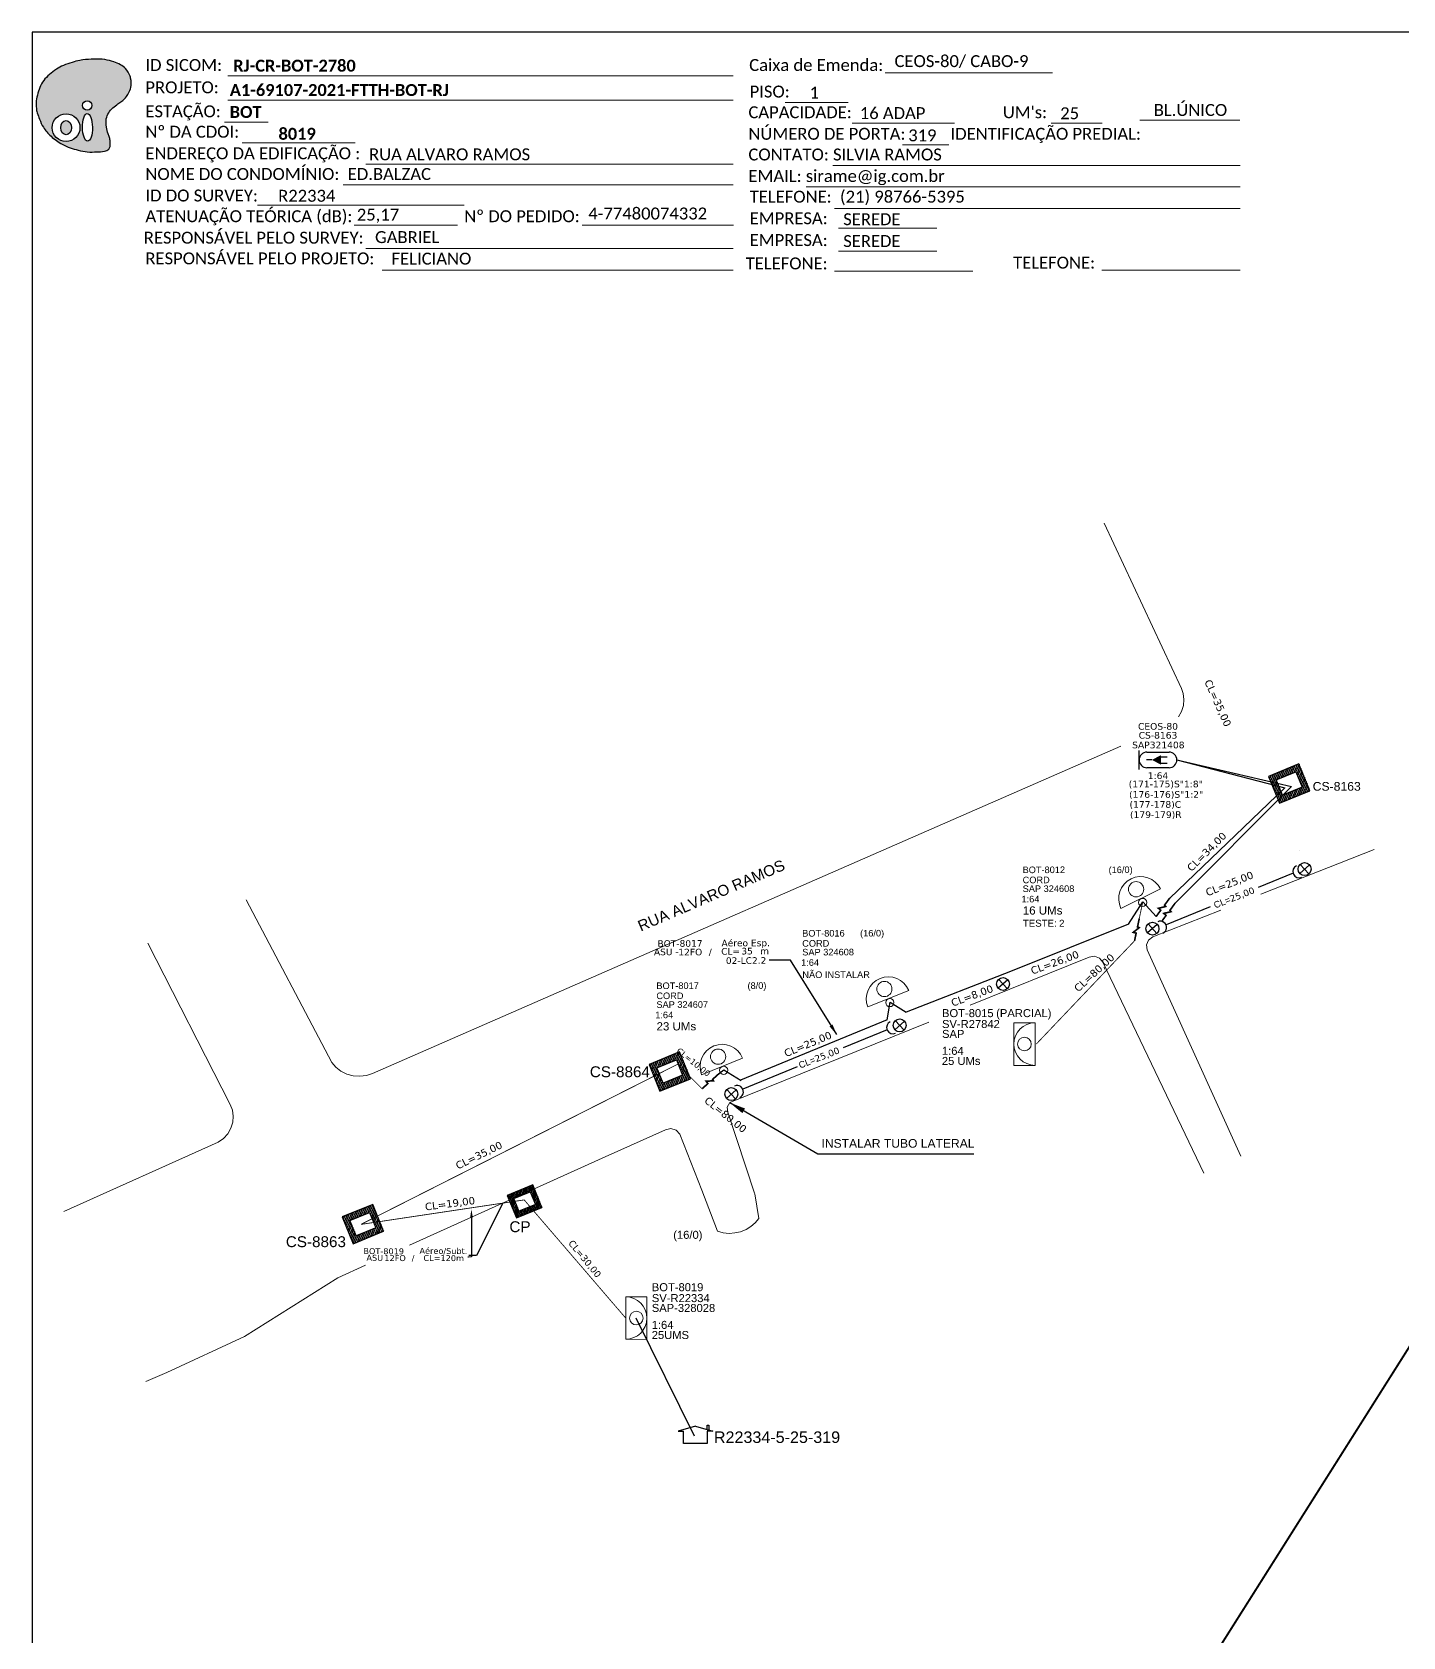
# Model space of a CAD drawing. Header units: metres. Extents: x -346 to 495, y 720 to 1314.
# Drawn here: x -345.8 to -92.2, y 1017.2 to 1314.2 of the extents above; entities that cross this region are included whole.
import ezdxf
from ezdxf import colors
from ezdxf.entities.mleader import LeaderData, LeaderLine
from ezdxf.enums import TextEntityAlignment as Align
from ezdxf.math import Vec2, Vec3

# ---------------------------------------------------------------- set-up
doc = ezdxf.new("R2010")
doc.units = ezdxf.units.M
for name, color, linetype in [('10.1-Caixas Subterrâneas', 5, 'Continuous'), ('20.4-CEOS', 1, 'Continuous'), ('CAP a instalar', 1, 'FENCELINE1'), ('CAP_A_INSTALAR', 1, 'Continuous'), ('CELULAS_GPON', 7, 'Continuous'), ('DROP DE CLIENTE', 140, 'Continuous'), ('label_cabos', 7, 'Continuous'), ('locais', 7, 'Continuous'), ('locais legendas', 7, 'Continuous'), ('Subida Lateral', 5, 'Continuous'), ('surveys', 7, 'Continuous'), ('surveys legendas', 7, 'Continuous')]:
    doc.layers.add(name, color=color, linetype=linetype)
for name, color, linetype, lineweight in [("20.0-LEGENDA DOS CDO'S", 1, 'Continuous', 0), ('20.1-CDO_INTERIOR', 1, 'Continuous', 0), ('20.2-CDO_POSTE', 1, 'Continuous', 5), ('20.6-CORDOALHA_SUPORTE', 7, 'Continuous', 25), ('CORDOALHA_SUPORTE', 7, 'Continuous', 25), ('Quadra', 251, 'Continuous', 0), ('Segmento Logradouro Texto', 251, 'Continuous', 0)]:
    doc.layers.add(name, color=color, linetype=linetype, lineweight=lineweight)
doc.styles.add('ARIAL', font='arial.ttf')
doc.styles.add('DIGICADE', font='arial.ttf')
doc.styles.add('ROMANS', font='arial.ttf')
doc.styles.add('siredit', font='verdana.ttf')
doc.styles.get("Standard").update_dxf_attribs({"font": 'arial.ttf'})
doc.styles.add('WMF-Calibri0', font='calibri.ttf')
doc.styles.add('WMF-Calibri1', font='calibrib.ttf')
doc.linetypes.add('FENCELINE1', pattern='A,0.25,-0.1,[133,ltypeshp.shx,S=0.1,R=0,X=-0.1,Y=0],-0.1,1', length=1.45)
doc.dimstyles.get("Standard").update_dxf_attribs({"dimtxt": 0.18, "dimasz": 0.18, "dimexe": 0.18, "dimexo": 0.0625, "dimgap": 0.09, "dimtad": 0, "dimtih": 1, "dimtoh": 1, "dimdec": 4, "dimzin": 0, "dimdsep": 46, "dimtxsty": 'Standard', "dimcen": 0.09, "dimadec": 0, "dimazin": 0, "dimtfac": 1, "dimtdec": 4, "dimtofl": 0, "dimtmove": 0, "dimatfit": 3, "dimfxl": 0, "dimtolj": 1, "dimtzin": 0, "dimarcsym": 0})

# ---------------------------------------------------------------- blocks, each defined once
blk = doc.blocks.new('OI')
h = blk.add_hatch(color=40)
edge = h.paths.add_edge_path()
edge.add_spline(control_points=[(4.35, -0.67), (3.92, -0.99), (3.26, -1.5), (2.81, -2.59), (2.9, -3.5), (3.06, -4.27), (3.31, -4.85), (3.37, -5.39), (3.4, -5.88), (3.2, -6.4), (2.54, -6.61), (1.65, -6.63), (0.55, -6.67), (-0.56, -6.42), (-1.61, -6.14), (-2.77, -5.61), (-3.92, -4.77), (-4.89, -3.7), (-5.34, -2.65), (-5.6, -1.94), (-5.85, -0.96), (-5.71, 0.47), (-5.1, 2.02), (-4.14, 3.02), (-3.3, 3.61), (-2.37, 4.16), (-1.36, 4.44), (-0.56, 4.7), (0.79, 4.85), (2.24, 4.97), (3.79, 4.57), (4.67, 4.21), (5.44, 3.65), (5.76, 2.99), (6.03, 2.21), (6.01, 1.46), (5.72, 0.64), (5.31, 0.08), (4.88, -0.38), (4.51, -0.55), (4.35, -0.67)], knot_values=[0, 0, 0, 0, 1.60434, 2.417191, 3.427595, 4.282808, 4.776746, 5.304182, 5.888771, 6.258406, 6.858137, 7.79129, 8.986195, 10.124242, 11.187857, 12.242908, 13.953784, 15.414161, 16.515391, 17.349188, 17.675853, 19.552021, 21.515531, 22.568638, 23.63245, 24.621084, 25.782718, 26.745347, 27.142653, 29.870543, 31.004649, 31.921532, 32.709589, 33.801391, 34.042471, 35.192333, 35.971461, 36.628871, 37.254359, 37.836911, 37.836911, 37.836911, 37.836911], degree=3, periodic=0)
h.paths.add_polyline_path([(1.13, -0.87, -1), (-0.04, -0.87, -1)], flags=16)
edge = h.paths.add_edge_path(flags=16)
edge.add_ellipse((0.56, -3.59), major_axis=(-0.02, 1.71), ratio=0.361305, start_angle=0, end_angle=360)
h.paths.add_polyline_path([(-0.36, -3.62, -1), (-3.8, -3.62, -1)], flags=16)
edge = h.paths.add_edge_path(flags=0)
edge.add_ellipse((-2.08, -3.62), major_axis=(0, 0.885), ratio=0.758294, start_angle=0, end_angle=360)
at = {"color": 40}
for centre, radius in [((-2.08, -3.62), 1.72), ((0.54, -0.87), 0.587)]:
    blk.add_circle(centre, radius, dxfattribs=at)
blk.add_ellipse((0.56, -3.59), major_axis=(-0.02, 1.71), ratio=0.361305, dxfattribs=at)
blk.add_ellipse((-2.08, -3.62), major_axis=(0, 0.885), ratio=0.758294, start_param=-3.141592653589792, end_param=3.141592653589792, dxfattribs=at)
at = {"color": 40, "start_tangent": (-0.800898, -0.598801), "end_tangent": (-0.800898, -0.598801)}
blk.add_spline([(4.35, -0.67), (3.2, -1.78), (2.9, -2.54), (2.92, -3.55), (3.12, -4.38), (3.28, -4.85), (3.37, -5.37), (3.35, -5.95), (3.2, -6.29), (2.66, -6.55), (1.73, -6.63), (0.54, -6.62), (-0.58, -6.41), (-1.6, -6.11), (-2.56, -5.67), (-3.95, -4.67), (-4.89, -3.56), (-5.37, -2.56), (-5.64, -1.78), (-5.72, -1.46), (-5.63, 0.42), (-4.84, 2.22), (-4.13, 2.99), (-3.27, 3.62), (-2.4, 4.09), (-1.3, 4.47), (-0.37, 4.72), (0.02, 4.77), (2.75, 4.8), (3.85, 4.53), (4.69, 4.16), (5.31, 3.68), (5.85, 2.73), (5.93, 2.5), (5.94, 1.35), (5.67, 0.62), (5.29, 0.08), (4.84, -0.36), (4.35, -0.67)], degree=3, dxfattribs=at)
blk = doc.blocks.new('SURVEY_SURVEY')
for p, q in [((0.0000003, 0.0000188), (-0.0000137, 0.0000147)), ((-0.0000137, 0.0000147), (-0.0000093, 0.0000147)), ((-0.0000093, 0.0000046), (-0.0000093, 0.0000147)), ((0.0000003, 0.0000188), (0.0000144, 0.0000147)), ((0.0000098, 0.0000194), (0.0000113, 0.0000194)), ((0.0000098, 0.0000161), (0.0000098, 0.0000194)), ((0.0000144, 0.0000147), (0.00001, 0.0000147)), ((0.00001, 0.0000147), (0.00001, 0.0000046)), ((0.0000113, 0.0000194), (0.0000113, 0.0000157)), ((0.00001, 0.0000046), (-0.0000093, 0.0000046))]:
    blk.add_line(p, q)
blk = doc.blocks.new('POLE_POLE')
at = {"color": 1}
for points in [[(0.0000043, 0.000008), (-0.0000047, 0.0000003)], [(-0.0000042, 0.0000086), (0.0000038, -0.0000002)]]:
    blk.add_lwpolyline(points, dxfattribs=at)
blk.add_circle((-0.0000002, 0.0000042), 0.00000594, dxfattribs=at)
blk = doc.blocks.new('*U4')
at = {"color": 0}
blk.add_line((2.14, -0.58), (-2.1, -0.68), dxfattribs=at)
for centre, radius in [((0, 0.38), 0.733), ((0.03, -1.03), 0.393)]:
    blk.add_circle(centre, radius, dxfattribs=at)
blk.add_arc((0.02, -0.63), 2.12, 1.3782, 181.3782, dxfattribs=at)
blk = doc.blocks.new('*X7')
at = {"color": 0, "linetype": 'Continuous'}
for p, q in [((-1.25, 0.34099), (-0.49099, 1.1)), ((-1.25, 0.517767), (-0.667767, 1.1)), ((-1.25, 0.694544), (-0.844544, 1.1)), ((-1.25, 0.87132), (-1.02132, 1.1)), ((-1.25, 1.048097), (-1.198097, 1.1)), ((-1.25, 0.164214), (-0.8035, 0.610714)), ((-1.25, -0.012563), (-0.8035, 0.433937)), ((-1.25, -0.18934), (-0.8035, 0.25716)), ((-1.25, -0.366117), (-0.8035, 0.080383)), ((-0.789214, 0.625), (-0.314214, 1.1)), ((-0.612437, 0.625), (-0.137437, 1.1)), ((-0.43566, 0.625), (0.03934, 1.1)), ((-0.258883, 0.625), (0.216117, 1.1)), ((-0.082107, 0.625), (0.392893, 1.1)), ((0.09467, 0.625), (0.56967, 1.1)), ((0.271447, 0.625), (0.746447, 1.1)), ((0.448223, 0.625), (0.923223, 1.1)), ((0.625, 0.625), (1.1, 1.1)), ((0.801777, 0.625), (1.25, 1.073223)), ((0.8035, 0.449947), (1.25, 0.896447)), ((0.8035, 0.27317), (1.25, 0.71967)), ((0.8035, 0.096393), (1.25, 0.542893)), ((0.8035, -0.080383), (1.25, 0.366117)), ((0.8035, -0.25716), (1.25, 0.18934)), ((0.8035, -0.433937), (1.25, 0.012563)), ((-1.25, -0.542893), (-0.8035, -0.096393)), ((-1.25, -0.71967), (-0.8035, -0.27317)), ((-1.25, -0.896447), (-0.8035, -0.449947)), ((-1.25, -1.073223), (-0.801777, -0.625)), ((-1.1, -1.1), (-0.625, -0.625)), ((-0.923223, -1.1), (-0.448223, -0.625)), ((-0.746447, -1.1), (-0.271447, -0.625)), ((-0.56967, -1.1), (-0.09467, -0.625)), ((-0.392893, -1.1), (0.082107, -0.625)), ((-0.216117, -1.1), (0.258883, -0.625)), ((-0.03934, -1.1), (0.43566, -0.625)), ((0.137437, -1.1), (0.612437, -0.625)), ((0.314214, -1.1), (0.789214, -0.625)), ((0.49099, -1.1), (1.25, -0.34099)), ((0.667767, -1.1), (1.25, -0.517767)), ((0.8035, -0.610714), (1.25, -0.164214)), ((0.844544, -1.1), (1.25, -0.694544)), ((1.02132, -1.1), (1.25, -0.87132)), ((1.198097, -1.1), (1.25, -1.048097))]:
    blk.add_line(p, q, dxfattribs=at)
blk = doc.blocks.new('MANHOLE_MQ')
at = {"color": 0, "linetype": 'Continuous'}
for p, q in [((0.00000623, 0.00000569), (-0.00000627, 0.00000569)), ((-0.00000627, 0.00000569), (-0.00000627, -0.00000531)), ((-0.00000404, 0.00000331), (0.00000399, 0.00000331)), ((-0.00000404, -0.00000294), (-0.00000404, 0.00000331)), ((0.00000399, 0.00000331), (0.00000399, -0.00000294)), ((0.00000623, -0.00000531), (0.00000623, 0.00000569)), ((-0.00000627, -0.00000531), (0.00000623, -0.00000531)), ((0.00000399, -0.00000294), (-0.00000404, -0.00000294)), ((0.00000399, -0.00000294), (0.00000399, -0.00000294))]:
    blk.add_line(p, q, dxfattribs=at)
at = {"color": 0, "linetype": 'Continuous', "xscale": 5e-06, "yscale": 5e-06, "zscale": 1e-05}
blk.add_blockref('*X7', (-0.00000002, 0.00000019), dxfattribs=at)
blk = doc.blocks.new('*U9')
at = {"layer": '20.4-CEOS', "color": 7, "style": 'siredit'}
for tag, p in [('FIBRAS_SPLITTER', (0, 0)), ('FIBRAS_TOP_C', (0, -4.13)), ('RESERVA_FINAIS', (0, -5.46))]:
    blk.add_attdef(tag, p, '', height=1.01, dxfattribs=at)
for tag, p, flags in [('ID_ATIVIDADE', (0, -6.77), 3), ('FATOR', (0, -8.09), 1), ('QTDE', (0, -9.4), 1), ('FID', (0, -10.71), 1)]:
    blk.add_attdef(tag, p, '', height=1.01, dxfattribs=dict(at, flags=flags))
blk = doc.blocks.new('*U11')
at = {"layer": '20.4-CEOS', "color": 7, "style": 'siredit'}
blk.add_attdef('FIBRAS_SPLITTER', (0, 0), '', height=1.01, dxfattribs=at)
for tag, p, flags in [('ID_ATIVIDADE', (0, -1.48), 3), ('FATOR', (0, -2.79), 1), ('QTDE', (0, -4.11), 1), ('FID', (0, -5.42), 1)]:
    blk.add_attdef(tag, p, '', height=1.01, dxfattribs=dict(at, flags=flags))
blk = doc.blocks.new('CDOI_CT_ESQ')
at = {"layer": '20.1-CDO_INTERIOR', "color": 8, "lineweight": 18}
blk.add_lwpolyline([(-2.12, -2.13), (-2.12, 2.12), (0, 2.12), (0.01, -2.13)], close=True, dxfattribs=at)
blk.add_circle((-1.06, 0), 0.68, dxfattribs=at)
blk.add_arc((0.01, 0), 2.13, 90.0276, 270.0276, dxfattribs=at)
at = {"layer": "20.0-LEGENDA DOS CDO'S", "color": 8, "style": 'ARIAL'}
for tag, p in [('CDO_N', (-9.3, 2.69)), ('SURVEY', (-9.3, 1.6)), ('SAP', (-9.3, 0.61)), ('1:XX', (-9.31, -1.08)), ('UMS', (-9.31, -2.09))]:
    blk.add_attdef(tag, p, '', height=0.8, rotation=359.9724, dxfattribs=at)
blk.add_attdef('FIBRAS_UTILIZADAS', text='', height=0.8, rotation=359.9724, dxfattribs=at).set_placement((-1.59, 2.69), align=Align.CENTER)
blk = doc.blocks.new('Inst CDOE-16 CAIXA DIST OPT CDOE 48F_16D C_SPL_2_1_8')
at = {"layer": "20.0-LEGENDA DOS CDO'S", "color": 0, "style": 'ARIAL'}
for tag, p, height in [('FID', (0.12, 5.25), 0.8), ('CORDOALHA', (0.12, 4.02), 0.8), ('1:XX', (-0.01, 1.7), 0.8), ('SAP', (0.12, 2.96), 0.8), ('UMS', (0.14, 0.22), 1)]:
    blk.add_attdef(tag, p, '', height=height, rotation=0.118, dxfattribs=at)
at = {"layer": "20.0-LEGENDA DOS CDO'S", "color": 0}
for tag, p, style, flags in [('ID_ATIVIDADE', (0.12, 6.47), 'ARIAL', 3), ('FATOR', (7.92, 6.47), 'ARIAL', 1), ('QTDE', (0.1, -1.17), 'DIGICADE', 3)]:
    blk.add_attdef(tag, p, '', height=0.8, rotation=0.118, dxfattribs=dict(at, style=style, flags=flags))
at = {"layer": "20.0-LEGENDA DOS CDO'S", "color": 0, "style": 'ARIAL'}
blk.add_attdef('FIBRAS_UTILIZADAS', text='', height=0.8, rotation=0.118, dxfattribs=at).set_placement((13.48, 5.26), align=Align.CENTER)
blk = doc.blocks.new('Teste  FTTH')
at = {"color": 0, "lineweight": 0, "style": 'ROMANS'}
for tag, p in [('TESTE', (-2.3, -0.29)), ('QTDE', (0.21, -0.29))]:
    blk.add_attdef(tag, p, '', height=0.48, dxfattribs=at)
for tag, p, flags in [('FID', (-2.23, -1.25), 1), ('FATOR', (-2.23, -2.03), 3), ('ID_ATIVIDADE', (-2.23, -2.72), 3)]:
    blk.add_attdef(tag, p, '', height=0.48, dxfattribs=dict(at, flags=flags))
blk = doc.blocks.new('CDOE_CT_POSTE')
at = {"layer": "20.0-LEGENDA DOS CDO'S", "color": 0, "style": 'ARIAL'}
for tag, p, height in [('CDO_N', (0.12, 5.25), 0.8), ('CORDOALHA', (0.12, 4.02), 0.8), ('1:XX', (-0.01, 1.7), 0.8), ('SAP', (0.12, 2.96), 0.8), ('UMS', (0.14, 0.22), 1)]:
    blk.add_attdef(tag, p, '', height=height, rotation=0.118, dxfattribs=at)
blk.add_attdef('FIBRAS_UTILIZADAS', text='', height=0.8, rotation=0.118, dxfattribs=at).set_placement((7.83, 5.26), align=Align.CENTER)
blk = doc.blocks.new('Inst CDOE-8 CAIXA DIST OPT CDOE 48F_8D C_SPL OPTAP')
at = {"layer": "20.0-LEGENDA DOS CDO'S", "color": 0, "style": 'ARIAL'}
for tag, p, height in [('FID', (0.12, 5.25), 0.8), ('CORDOALHA', (0.12, 4.02), 0.8), ('1:XX', (-0.01, 1.7), 0.8), ('SAP', (0.12, 2.96), 0.8), ('UMS', (0.14, 0.22), 1)]:
    blk.add_attdef(tag, p, '', height=height, rotation=0.118, dxfattribs=at)
at = {"layer": "20.0-LEGENDA DOS CDO'S", "color": 0}
for tag, p, style, flags in [('ID_ATIVIDADE', (0.12, 6.47), 'ARIAL', 3), ('FATOR', (7.92, 6.47), 'ARIAL', 1), ('QTDE', (0.23, -0.97), 'DIGICADE', 3)]:
    blk.add_attdef(tag, p, '', height=0.8, rotation=0.118, dxfattribs=dict(at, style=style, flags=flags))
at = {"layer": "20.0-LEGENDA DOS CDO'S", "color": 0, "style": 'ARIAL'}
blk.add_attdef('FIBRAS_UTILIZADAS', text='', height=0.8, rotation=0.118, dxfattribs=at).set_placement((13.48, 5.26), align=Align.CENTER)
blk = doc.blocks.new('Inst CORD ALUMINIO 4.8 MM 3F(sem recursos)')
at = {"layer": '20.6-CORDOALHA_SUPORTE', "color": 0, "lineweight": 0, "style": 'ROMANS'}
blk.add_attdef('LANCE', text='', height=1, dxfattribs=at).set_placement((-0.54, -2.21), align=Align.RIGHT)
at = {"layer": '20.6-CORDOALHA_SUPORTE', "color": 0, "style": 'siredit'}
blk.add_attdef('QTDE', (-0.54, -2.21), '', height=1, rotation=359.69, dxfattribs=at)
at = {"layer": '20.6-CORDOALHA_SUPORTE', "color": 0, "lineweight": 0, "style": 'ROMANS'}
for tag, p, flags in [('FATOR', (-5.2, -4.44), 3), ('ID_ATIVIDADE', (-5.2, -6.67), 3), ('FID', (-5.2, -8.9), 1)]:
    blk.add_attdef(tag, p, '', height=1, dxfattribs=dict(at, flags=flags))
blk = doc.blocks.new('Inst CB ESP CFOA-SM-ASU-120-S-12')
at = {"layer": 'label_cabos', "color": 0, "style": 'siredit'}
for tag, flags, p in [('ID_ATIVIDADE', 3, (1.31, 2.67)), ('FATOR', 1, (11.56, 2.55))]:
    blk.add_attdef(tag, text='', height=1, rotation=359.69, dxfattribs=dict(at, flags=flags)).set_placement(p, align=Align.MIDDLE_CENTER)
for tag, p in [('TIPO_CABO', (1.26, 0)), ('DESTINO_CABO', (3.13, 1.26)), ('CABO', (4.69, -0.05)), ('/', (7.71, -0.05)), ('LANCE', (10.81, 0)), ('TIPO_CABO', (13.11, 1.24)), ('UND', (15.96, 0)), ('FID', (13.15, -1.41))]:
    blk.add_attdef(tag, text='', height=1, rotation=359.69, dxfattribs=at).set_placement(p, align=Align.MIDDLE_CENTER)
blk.add_attdef('QTDE', (12.43, -0.47), '', height=1, rotation=359.69, dxfattribs=at)
blk = doc.blocks.new('LEGENDA DOS CABOS')
at = {"layer": 'label_cabos', "color": 0, "style": 'siredit'}
for tag, p in [('TIPO_CABO', (2.74, 0.52)), ('ID', (4.24, 1.63)), ('CABO', (6.16, 0.47)), ('/', (9.19, 0.47)), ('METROS', (14.36, 0.47)), ('XX', (14.31, 1.67))]:
    blk.add_attdef(tag, text='', height=1, rotation=359.69, dxfattribs=at).set_placement(p, align=Align.MIDDLE_CENTER)

msp = doc.modelspace()

# ---------------------------------------------------------------- linework, layer by layer
at = {"color": 7}
msp.add_lwpolyline([(-345.82, 720.23), (495.18, 720.23), (495.18, 1314.23), (-345.82, 1314.23)], close=True, dxfattribs=at)
at = {"lineweight": 0}
for points in [[(-309.6, 1306.11), (-216.1, 1306.11)], [(-187.99, 1306.71), (-157.05, 1306.71)], [(-309.6, 1301.63), (-216.1, 1301.63)], [(-206.5, 1301.2), (-194.83, 1301.2)], [(-310.24, 1297.54), (-302.17, 1297.54)], [(-194.13, 1297.37), (-175.2, 1297.37)], [(-284.1, 1289.78), (-216.1, 1289.78)], [(-197.68, 1289.55), (-122.33, 1289.55)], [(-288.3, 1285.94), (-216.1, 1285.94)], [(-202.65, 1285.57), (-122.33, 1285.57)], [(-304.1, 1282.17), (-265.89, 1282.17)], [(-197.38, 1281.58), (-122.33, 1281.58)]]:
    msp.add_lwpolyline(points, dxfattribs=at)
at = {"color": 7, "lineweight": 0}
for points in [[(-140.86, 1297.92), (-122.36, 1297.92)], [(-157.28, 1297.37), (-147.85, 1297.37)], [(-306.96, 1293.76), (-286.07, 1293.76)], [(-184.8, 1293.38), (-176.25, 1293.38)], [(-286.21, 1278.52), (-267.13, 1278.52)], [(-244.08, 1278.52), (-216.07, 1278.52)], [(-196.63, 1277.97), (-178.42, 1277.97)], [(-284.1, 1274.15), (-216.1, 1274.15)], [(-196.63, 1273.71), (-178.42, 1273.71)], [(-281.04, 1270.16), (-216.1, 1270.16)], [(-197.37, 1270.01), (-171.81, 1270.01)], [(-147.89, 1270.16), (-122.33, 1270.16)]]:
    msp.add_lwpolyline(points, dxfattribs=at)
at = {"layer": '20.1-CDO_INTERIOR', "color": 1, "lineweight": 18}
msp.add_lwpolyline([(-232.08, 1072.29), (-232.07, 1080.16), (-236.01, 1080.16), (-236.01, 1072.3)], close=True, dxfattribs=at)
msp.add_circle((-234.04, 1076.23), 1.26, dxfattribs=at)
msp.add_arc((-236.01, 1076.23), 3.93, 269.9724, 89.9724, dxfattribs=at)
at = {"layer": '20.4-CEOS', "color": 7}
for p, q in [((-139.57, 1180.98), (-135.49, 1180.98)), ((-135.49, 1178.08), (-139.57, 1178.08))]:
    msp.add_line(p, q, dxfattribs=at)
for points in [[(-141.02, 1177.78), (-141.02, 1181.28)], [(-138.65, 1179.53), (-139.63, 1179.53)], [(-137.05, 1180.11), (-135.81, 1180.11)], [(-137.05, 1178.9), (-135.81, 1178.9)]]:
    msp.add_lwpolyline(points, dxfattribs=at)
msp.add_lwpolyline([(-138.65, 1179.53, 0, 1.79, 0), (-136.97, 1179.53, 1.79, 1.79, 0)], format="xyseb", dxfattribs=at)
for centre, start, end in [((-139.57, 1179.53), 90, 270), ((-135.49, 1179.53), 270, 90)]:
    msp.add_arc(centre, 1.45, start, end, dxfattribs=at)
at = {"layer": 'CAP a instalar', "color": 7, "linetype": 'FENCELINE1', "ltscale": 5, "const_width": 0.37}
msp.add_lwpolyline([(-141.42, 991.15), (-78.36, 1090.97), (-31.98, 1090.86)], dxfattribs=at)
at = {"layer": 'CAP_A_INSTALAR', "color": 7, "linetype": 'FENCELINE1', "ltscale": 3}
for p, q in [((-134.04, 1179.53), (-114.07, 1174.35)), ((-134.04, 1179.53), (-112.85, 1174.62)), ((-114.07, 1174.35), (-135.37, 1153.95)), ((-112.85, 1174.62), (-134.37, 1153.01)), ((-111.31, 1162.8), (-111.31, 1162.8)), ((-142.99, 1149.15), (-140.35, 1153.24)), ((-140.35, 1153.24), (-137.87, 1150.54)), ((-142.99, 1149.15), (-164.79, 1140.37)), ((-164.79, 1140.37), (-184.14, 1132.84)), ((-187.66, 1131.44), (-187.11, 1134.67)), ((-187.11, 1134.67), (-184.14, 1132.84)), ((-187.66, 1131.44), (-214.77, 1120.25)), ((-217.85, 1122.15), (-214.65, 1120.18))]:
    msp.add_line(p, q, dxfattribs=at)
at = {"layer": 'CAP_A_INSTALAR', "color": 5, "linetype": 'FENCELINE1', "ltscale": 3}
msp.add_line((-218.82, 1121.41), (-217.85, 1122.15), dxfattribs=at)
at = {"layer": 'CAP_A_INSTALAR', "linetype": 'FENCELINE1', "ltscale": 3}
msp.add_line((-217.85, 1122.15), (-217.85, 1122.15), dxfattribs=at)
at = {"layer": 'CAP_A_INSTALAR', "color": 252, "linetype": 'FENCELINE1', "ltscale": 3, "const_width": 0.152}
for points in [[(-140.35, 1153.24), (-140.99, 1150.2)], [(-141.87, 1146.05), (-160.04, 1126.95)]]:
    msp.add_lwpolyline(points, dxfattribs=at)
at = {"layer": 'CAP_A_INSTALAR', "color": 1, "linetype": 'FENCELINE1', "ltscale": 3, "const_width": 0.152}
for points in [[(-221.87, 1118.67), (-226.4, 1123.21), (-284.98, 1093.57)], [(-284.98, 1093.57), (-254.79, 1098.1), (-236.02, 1076.25), (-236.02, 1076.25)]]:
    msp.add_lwpolyline(points, dxfattribs=at)
at = {"layer": 'CORDOALHA_SUPORTE'}
for p, q in [((-112.52, 1158.56), (-119.02, 1155.92)), ((-127.89, 1152.31), (-136.04, 1149)), ((-187.64, 1129.56), (-195.76, 1126.23)), ((-204.3, 1122.72), (-214.33, 1118.6))]:
    msp.add_line(p, q, dxfattribs=at)
for centre, start, end in [((-111.41, 1158.88), 114.4683, 294.4683), ((-137.1, 1148.52), 294.4683, 114.4683), ((-186.57, 1130.01), 114.4683, 294.4683), ((-215.39, 1118.12), 294.4683, 114.4683)]:
    msp.add_arc(centre, 1.16, start, end, dxfattribs=at)
at = {"layer": 'DROP DE CLIENTE', "color": 4}
msp.add_lwpolyline([(-223.26, 1054.4), (-234.04, 1076.23)], dxfattribs=at)
at = {"layer": 'Quadra', "color": 7}
for points in [[(-133.76, 1187.48), (-133.16, 1188.49), (-132.82, 1189.59), (-132.72, 1190.72), (-132.87, 1191.85), (-133.2, 1192.77), (-147.48, 1223.36)], [(-306.21, 1153.61), (-290.39, 1123.56), (-289.63, 1122.65), (-288.68, 1121.92), (-287.59, 1121.38), (-286.41, 1121.07), (-285.19, 1120.99), (-283.95, 1121.15), (-282.85, 1121.51), (-144.38, 1182.07)], [(-97.54, 1162.96), (-118.51, 1154.66)], [(-125.88, 1151.74), (-138.48, 1146.76), (-139.28, 1146.19), (-139.66, 1145.31), (-139.53, 1144.38), (-122.2, 1106.17)], [(-339.97, 1095.94), (-311.38, 1108.79), (-310.41, 1109.47), (-309.62, 1110.35), (-309.04, 1111.36), (-308.7, 1112.46), (-308.6, 1113.59), (-308.77, 1114.73), (-309.16, 1115.75), (-324.39, 1145.62)], [(-339.97, 1095.94), (-311.38, 1108.79), (-310.41, 1109.47), (-309.62, 1110.35), (-309.04, 1111.36), (-308.7, 1112.46), (-308.6, 1113.59), (-308.77, 1114.73), (-309.16, 1115.75), (-324.39, 1145.62)], [(-129.07, 1103.05), (-147.72, 1142.1), (-148.34, 1142.84), (-149.29, 1143.18), (-150.29, 1143.04), (-172.29, 1134.12)], [(-179.94, 1131.02), (-216.77, 1116.1), (-217.21, 1115.24), (-217.14, 1114.31), (-212.17, 1099.37)], [(-221.95, 1099.88), (-226.01, 1110.28), (-226.68, 1110.98), (-227.65, 1111.29), (-228.65, 1111.1), (-239.79, 1106.07)], [(-239.79, 1106.07), (-275.98, 1089.72)], [(-212.21, 1099.49), (-212.13, 1099.25), (-211.4, 1094.66), (-212.05, 1093.86), (-212.84, 1093.17), (-213.75, 1092.62), (-214.74, 1092.22), (-215.79, 1091.98), (-216.87, 1091.91), (-217.95, 1092.01), (-219, 1092.29), (-221.95, 1099.88)], [(-284.17, 1086.02), (-289.28, 1083.7), (-306.52, 1072.85), (-320.88, 1066.16), (-324.76, 1064.52)]]:
    msp.add_lwpolyline(points, dxfattribs=at)
at = {"layer": 'Subida Lateral', "color": 5, "const_width": 0.305}
for points in [[(-137.88, 1150.54), (-137.02, 1151.71), (-137.45, 1152.07), (-136.1, 1152.4), (-136.32, 1152.65), (-135.37, 1153.95)], [(-136.88, 1149.59), (-136.03, 1150.76), (-136.45, 1151.12), (-135.11, 1151.45), (-135.32, 1151.7), (-134.37, 1153.01)], [(-141.87, 1146.05), (-141.57, 1147.47), (-142.11, 1147.62), (-141.02, 1148.48), (-141.32, 1148.62), (-140.99, 1150.2)], [(-221.87, 1118.67), (-220.8, 1119.64), (-221.14, 1120.08), (-219.76, 1120.13), (-219.92, 1120.42), (-218.72, 1121.5)]]:
    msp.add_lwpolyline(points, dxfattribs=at)

# ---------------------------------------------------------------- block references
at = {"color": 7, "xscale": 1.494060215586407, "yscale": 1.494060215586407, "zscale": 1.494060215586407, "rotation": 0.153289602394906}
msp.add_blockref('OI', (-336.44, 1301.95), dxfattribs=at)
at = {"color": 0, "lineweight": 0, "xscale": 1.2192, "yscale": 1.2192, "zscale": 1.2192, "rotation": 21.64494857800773}
for p in [(-124.36, 1155.94), (-201.15, 1126.31)]:
    msp.add_blockref('Inst CORD ALUMINIO 4.8 MM 3F(sem recursos)', p, dxfattribs=at).add_auto_attribs({'QTDE': '25,00', 'LANCE': 'CL='})
at = {"layer": '10.1-Caixas Subterrâneas', "color": 30}
for p, xscale, yscale, zscale, rotation in [((-113.3, 1175.24), 487356.232770205, 487356.232770205, 487356.232770205, 202.1726842050765), ((-227.9, 1121.93), 487356.232770205, 487356.232770205, 487356.232770205, 202.1726842050765), ((-254.75, 1097.88), 409379.235526972, 409379.2355269721, 409379.2355269721, 202.1726842050763), ((-284.67, 1093.71), 487356.232770205, 487356.232770205, 487356.232770205, 202.1726842050765)]:
    msp.add_blockref('MANHOLE_MQ', p, dxfattribs=dict(at, xscale=xscale, yscale=yscale, zscale=zscale, rotation=rotation))
at = {"layer": "20.0-LEGENDA DOS CDO'S", "color": 7, "lineweight": 0}
ref = msp.add_blockref('Inst CDOE-16 CAIXA DIST OPT CDOE 48F_16D C_SPL_2_1_8', (-162.76, 1150.57), dxfattribs=dict(at, xscale=1.524, yscale=1.524, zscale=1.524))
ref.add_attrib('FID', 'BOT-8012', (-162.58, 1158.57), dxfattribs={"color": 0, "height": 1.219, "rotation": 0.118, "style": 'ARIAL'})
ref.add_attrib('CORDOALHA', 'CORD', (-162.57, 1156.7), dxfattribs={"color": 0, "height": 1.219, "rotation": 0.118, "style": 'ARIAL'})
ref.add_attrib('SAP', 'SAP 324608', (-162.57, 1155.08), dxfattribs={"color": 0, "height": 1.219, "rotation": 0.118, "style": 'ARIAL'})
ref.add_attrib('1:XX', '1:64', (-162.78, 1153.16), dxfattribs={"color": 0, "height": 1.219, "rotation": 0.118, "style": 'ARIAL'})
ref.add_attrib('UMS', '16 UMs', (-162.54, 1150.9), dxfattribs={"color": 0, "height": 1.524, "rotation": 0.118, "style": 'ARIAL'})
ref.add_attrib('FIBRAS_UTILIZADAS', '(16/0)', dxfattribs={"color": 0, "height": 1.219, "rotation": 0.118, "style": 'ARIAL'}).set_placement((-142.22, 1158.59), align=Align.RIGHT)
at = {"layer": "20.0-LEGENDA DOS CDO'S", "color": 7, "lineweight": 0, "xscale": 2.66776199999999, "yscale": 2.66776199999999, "zscale": 2.66776199999999, "rotation": 0.004078562105398154}
msp.add_blockref('Teste  FTTH', (-156.39, 1149.43), dxfattribs=at).add_auto_attribs({'TESTE': 'TESTE:', 'QTDE': '2'})
at = {"layer": "20.0-LEGENDA DOS CDO'S", "color": 252}
ref = msp.add_blockref('CDOE_CT_POSTE', (-203.53, 1138.83), dxfattribs=dict(at, xscale=1.524, yscale=1.524, zscale=1.524))
ref.add_attrib('CDO_N', 'BOT-8016', (-203.35, 1146.83), dxfattribs={"color": 0, "height": 1.219, "rotation": 0.118, "style": 'ARIAL'})
ref.add_attrib('CORDOALHA', 'CORD', (-203.35, 1144.96), dxfattribs={"color": 0, "height": 1.219, "rotation": 0.118, "style": 'ARIAL'})
ref.add_attrib('SAP', 'SAP 324608', (-203.34, 1143.34), dxfattribs={"color": 0, "height": 1.219, "rotation": 0.118, "style": 'ARIAL'})
ref.add_attrib('1:XX', '1:64', (-203.55, 1141.42), dxfattribs={"color": 0, "height": 1.219, "rotation": 0.118, "style": 'ARIAL'})
ref.add_attrib('UMS', 'NÃO INSTALAR', (-203.32, 1139.16), dxfattribs={"color": 0, "height": 1.2192, "rotation": 0.118, "style": 'ARIAL'})
ref.add_attrib('FIBRAS_UTILIZADAS', '     (16/0)', dxfattribs={"color": 0, "height": 1.2192, "rotation": 0.118, "style": 'ARIAL'}).set_placement((-191.6, 1146.85), align=Align.CENTER)
at = {"layer": "20.0-LEGENDA DOS CDO'S", "color": 5, "lineweight": 0}
ref = msp.add_blockref('Inst CDOE-8 CAIXA DIST OPT CDOE 48F_8D C_SPL OPTAP', (-230.52, 1129.13), dxfattribs=dict(at, xscale=1.524, yscale=1.524, zscale=1.524))
ref.add_attrib('FID', 'BOT-8017', (-230.33, 1137.12), dxfattribs={"color": 0, "height": 1.219, "rotation": 0.118, "style": 'ARIAL'})
ref.add_attrib('CORDOALHA', 'CORD', (-230.33, 1135.26), dxfattribs={"color": 0, "height": 1.219, "rotation": 0.118, "style": 'ARIAL'})
ref.add_attrib('SAP', 'SAP 324607', (-230.33, 1133.64), dxfattribs={"color": 0, "height": 1.219, "rotation": 0.118, "style": 'ARIAL'})
ref.add_attrib('1:XX', '1:64', (-230.54, 1131.72), dxfattribs={"color": 0, "height": 1.219, "rotation": 0.118, "style": 'ARIAL'})
ref.add_attrib('UMS', '23 UMs', (-230.3, 1129.46), dxfattribs={"color": 0, "height": 1.524, "rotation": 0.118, "style": 'ARIAL'})
ref.add_attrib('FIBRAS_UTILIZADAS', '(8/0)', dxfattribs={"color": 0, "height": 1.219, "rotation": 0.118, "style": 'ARIAL'}).set_placement((-209.97, 1137.15), align=Align.RIGHT)
at = {"layer": '20.1-CDO_INTERIOR', "xscale": 1.85166, "yscale": 1.85166, "zscale": 1.85166}
msp.add_blockref('CDOI_CT_ESQ', (-160.27, 1126.95), dxfattribs=at).add_auto_attribs({'CDO_N': 'BOT-8015', 'FIBRAS_UTILIZADAS': '   (PARCIAL)', 'SURVEY': 'SV-R27842', 'SAP': 'SAP', '1:XX': '1:64', 'UMS': '25 UMs'})
at = {"layer": '20.2-CDO_POSTE', "color": 7, "xscale": -1.925726400000001, "yscale": 1.9257264, "zscale": 1.9257264, "rotation": 27.51572573798177}
msp.add_blockref('*U4', (-141.24, 1154.94), dxfattribs=at)
at = {"layer": '20.2-CDO_POSTE', "color": 8, "xscale": 1.92024, "yscale": 1.92024, "zscale": 1.92024, "rotation": 20.68207547695026}
msp.add_blockref('*U4', (-187.89, 1136.45), dxfattribs=at)
at = {"layer": '20.2-CDO_POSTE', "color": 5, "xscale": -1.925726400000001, "yscale": 1.9257264, "zscale": 1.9257264, "rotation": 23.43840937307261}
msp.add_blockref('*U4', (-218.62, 1123.94), dxfattribs=at)
at = {"layer": '20.4-CEOS', "color": 7, "lineweight": 0}
ref = msp.add_blockref('*U9', (-142.95, 1174.45), dxfattribs=dict(at, xscale=1.2192, yscale=1.2192, zscale=1.2192))
ref.add_attrib('FIBRAS_SPLITTER', '(171-175)S"1:8"', (-142.95, 1174.45), dxfattribs={"color": 7, "height": 1.231, "style": 'siredit'})
ref.add_attrib('FIBRAS_TOP_C', '(177-178)C', (-142.8, 1170.67), dxfattribs={"color": 7, "height": 1.231, "style": 'siredit'})
ref.add_attrib('RESERVA_FINAIS', '(179-179)R', (-142.71, 1168.79), dxfattribs={"color": 7, "height": 1.231, "style": 'siredit'})
at = {"layer": '20.4-CEOS', "color": 7, "lineweight": 0, "xscale": 1.2192, "yscale": 1.2192, "zscale": 1.2192}
msp.add_blockref('*U11', (-142.88, 1172.52), dxfattribs=at).add_auto_attribs({'FIBRAS_SPLITTER': '(176-176)S"1:2"'})
at = {"layer": 'label_cabos'}
ref = msp.add_blockref('Inst CB ESP CFOA-SM-ASU-120-S-12', (-229.77, 1143.99), dxfattribs=dict(at, xscale=1.2192, yscale=1.2192, zscale=1.2192, rotation=0.4634636605451004))
ref.add_attrib('DESTINO_CABO', 'BOT-8017', dxfattribs={"color": 0, "height": 1.219, "rotation": 0.1535, "style": 'siredit'}).set_placement((-225.96, 1145.56), align=Align.MIDDLE_CENTER)
ref.add_attrib('TIPO_CABO', 'Aéreo Esp.', dxfattribs={"color": 0, "height": 1.219, "rotation": 0.1535, "style": 'siredit'}).set_placement((-213.8, 1145.64), align=Align.MIDDLE_CENTER)
ref.add_attrib('CABO', '12FO', dxfattribs={"color": 0, "height": 1.219, "rotation": 0.1535, "style": 'siredit'}).set_placement((-224.06, 1143.97), align=Align.MIDDLE_CENTER)
ref.add_attrib('/', '/', dxfattribs={"color": 0, "height": 1.22, "rotation": 0.1535, "style": 'siredit'}).set_placement((-220.36, 1144), align=Align.MIDDLE_CENTER)
ref.add_attrib('TIPO_CABO', 'ASU - ', dxfattribs={"color": 0, "height": 1.219, "rotation": 0.1535, "style": 'siredit'}).set_placement((-228.23, 1144), align=Align.MIDDLE_CENTER)
ref.add_attrib('FID', '02-LC2.2', dxfattribs={"color": 0, "height": 1.219, "rotation": 0.1535, "style": 'siredit'}).set_placement((-213.73, 1142.4), align=Align.MIDDLE_CENTER)
ref.add_attrib('LANCE', 'CL=', dxfattribs={"color": 0, "height": 1.219, "rotation": 0.1535, "style": 'siredit'}).set_placement((-216.59, 1144.1), align=Align.MIDDLE_CENTER)
ref.add_attrib('QTDE', '35', (-214.61, 1143.53), dxfattribs={"color": 0, "height": 1.219, "rotation": 0.1535, "style": 'siredit'})
ref.add_attrib('UND', 'm', dxfattribs={"color": 0, "height": 1.22, "rotation": 0.1535, "style": 'siredit'}).set_placement((-210.31, 1144.15), align=Align.MIDDLE_CENTER)
at = {"layer": 'label_cabos', "color": 0, "lineweight": 0, "xscale": 1.09728, "yscale": 1.09728, "zscale": 1.09728}
msp.add_blockref('LEGENDA DOS CABOS', (-285.43, 1086.82), dxfattribs=at).add_auto_attribs({'ID': 'BOT-8019', 'CABO': '12FO', 'METROS': 'CL=120m', 'XX': 'Aéreo/Subt.', '/': '/', 'TIPO_CABO': 'ASU'})
at = {"layer": 'locais', "color": 10, "xscale": 201599.9999999999, "yscale": 201599.9999999999, "zscale": 201599.9999999999}
for p in [(-110.37, 1158.47), (-138.52, 1147.45), (-166.16, 1137.21), (-185.28, 1129.54), (-216.43, 1116.83)]:
    msp.add_blockref('POLE_POLE', p, dxfattribs=at)
at = {"layer": 'surveys', "color": 255, "xscale": 227741.9134865485, "yscale": 227741.9134865485, "zscale": 227741.9134865485}
msp.add_blockref('SURVEY_SURVEY', (-223.19, 1051.97), dxfattribs=at)

# ---------------------------------------------------------------- texts
for s, height, style, p in [('CEOS-80/ CABO-9', 2.2064, 'WMF-Calibri0', (-186.27, 1307.75)), ('RJ-CR-BOT-2780', 2.2064, 'WMF-Calibri1', (-308.62, 1306.91)), ('A1-69107-2021-FTTH-BOT-RJ', 2.2064, 'WMF-Calibri1', (-309.25, 1302.4)), ('1', 2.21, 'WMF-Calibri0', (-202, 1301.93)), ('BOT', 2.206, 'WMF-Calibri1', (-309.26, 1298.34)), ('16 ADAP', 2.206, 'WMF-Calibri0', (-192.69, 1298.13)), ('RUA ALVARO RAMOS', 2.2064, 'WMF-Calibri0', (-283.48, 1290.5))]:
    msp.add_text(s, height=height, dxfattribs=dict(style=style)).set_placement(p)
at = {"lineweight": 0, "style": 'WMF-Calibri0'}
for s, height, p in [('ID SICOM:', 2.206, (-324.86, 1307.03)), ('Caixa de Emenda:', 2.2064, (-213.16, 1307.03)), ('PROJETO:', 2.206, (-324.86, 1302.9)), ('PISO:', 2.206, (-213.08, 1302.12)), ('ESTAÇÃO:', 2.206, (-324.86, 1298.46)), ('CAPACIDADE:', 2.2064, (-213.3, 1298.29)), ('ENDEREÇO DA EDIFICAÇÃO :', 2.2064, (-324.86, 1290.69)), ('CONTATO: SILVIA RAMOS', 2.2064, (-213.3, 1290.47)), ('NOME DO CONDOMÍNIO:  ED.BALZAC', 2.2064, (-324.86, 1286.86)), ('EMAIL: sirame@ig.com.br', 2.2064, (-213.3, 1286.49)), ('ID DO SURVEY:', 2.2064, (-324.86, 1282.88)), ('R22334', 2.206, (-300.3, 1282.83)), ('TELEFONE:  (21) 98766-5395  ', 2.2064, (-213.07, 1282.66)), ('ATENUAÇÃO TEÓRICA (dB):', 2.2064, (-324.86, 1279.05)), ('25,17', 2.206, (-285.75, 1279.34))]:
    msp.add_text(s, height=height, dxfattribs=at).set_placement(p)
at = {"color": 7, "style": 'WMF-Calibri0'}
for s, height, p in [('BL.ÚNICO', 2.206, (-138.31, 1298.71)), ('25', 2.206, (-155.62, 1298.1)), ('319', 2.206, (-183.74, 1294.01)), ('4-77480074332', 2.2064, (-242.92, 1279.55)), ('SEREDE', 2.206, (-195.76, 1278.49)), ('SEREDE', 2.206, (-195.76, 1274.45))]:
    msp.add_text(s, height=height, dxfattribs=at).set_placement(p)
at = {"color": 7, "lineweight": 0, "style": 'WMF-Calibri0'}
for s, height, p in [("UM's:", 2.206, (-166.23, 1298.29)), ('Nº DA CDOI:', 2.2064, (-324.86, 1294.68)), ('NÚMERO DE PORTA:', 2.2064, (-213.3, 1294.3)), ('IDENTIFICAÇÃO PREDIAL:', 2.2064, (-175.92, 1294.3)), ('Nº DO PEDIDO:', 2.2064, (-265.88, 1279.05)), ('EMPRESA:', 2.206, (-213.07, 1278.67)), ('RESPONSÁVEL PELO SURVEY:', 2.2064, (-325.16, 1275.07)), ('GABRIEL', 2.206, (-282.38, 1275.18)), ('EMPRESA:', 2.206, (-213.07, 1274.63)), ('RESPONSÁVEL PELO PROJETO:', 2.2064, (-324.86, 1271.24)), ('FELICIANO', 2.206, (-279.32, 1271.2)), ('TELEFONE:', 2.206, (-213.81, 1270.31)), ('TELEFONE:', 2.206, (-164.33, 1270.46))]:
    msp.add_text(s, height=height, dxfattribs=at).set_placement(p)
at = {"color": 7, "style": 'WMF-Calibri1'}
msp.add_text('8019', height=2.206, dxfattribs=at).set_placement((-296.79, 1294.3), align=Align.CENTER)
at = {"color": 2, "style": 'ARIAL'}
msp.add_text('INSTALAR TUBO LATERAL', height=1.599, dxfattribs=at).set_placement((-199.78, 1107.76))
at = {"layer": "20.0-LEGENDA DOS CDO'S", "color": 1, "style": 'ARIAL'}
msp.add_attdef('(16/0)', text='(XX/YY)', height=1.481, rotation=359.9724, dxfattribs=at).set_placement((-224.51, 1090.9), align=Align.CENTER)
for tag, p, s in [('BOT-8019', (-231.18, 1081.21), 'CDOIXXX'), ('SV-R22334', (-231.17, 1079.19), 'SV-XXXXXX'), ('SAP-328028', (-231.18, 1077.37), 'SAP'), ('1:64', (-231.19, 1074.23), '1:64'), ('25UMS', (-231.19, 1072.36), 'UMs')]:
    msp.add_attdef(tag, p, s, height=1.481, rotation=359.9724, dxfattribs=at)
at = {"layer": '20.4-CEOS', "color": 7, "style": 'siredit'}
for tag, text, p in [('CEOS-80', 'CEOS-XXX', (-137.53, 1186.35)), ('SAP321408', 'SAP 321408', (-137.46, 1182.91)), ('CS-8163', 'CS-XXXX', (-137.53, 1184.7)), ('1:64', '1:64', (-137.53, 1177.23))]:
    msp.add_attdef(tag, text=text, height=1.231, dxfattribs=at).set_placement(p, align=Align.TOP_CENTER)
at = {"layer": 'CELULAS_GPON', "style": 'siredit'}
for s, height, rotation, p in [('CL=35,00', 1.372, 294.3015, (-128.99, 1194.02)), ('CL=34,00', 1.372, 44.8398, (-131.35, 1158.77)), ('CL=25,00', 1.372, 21.5989, (-128.39, 1154.28)), ('CL=26,00', 1.372, 20.1741, (-160.77, 1139.79)), ('CL=80,00', 1.372, 42.7077, (-152.29, 1136.48)), ('CL=8,00', 1.372, 20.1741, (-175.5, 1133.86)), ('CL=25,00', 1.372, 22.5958, (-206.35, 1124.51)), ('CL=10,00', 1.097, 321.236, (-226.71, 1125.51)), ('CL=80,00', 1.372, 321.236, (-221.59, 1116.25)), ('CL=35,00', 1.372, 26.0003, (-267.05, 1103.71)), ('CL=19,00', 1.372, 7.4553, (-273.05, 1096.13)), ('CL=30,00', 1.234, 309.5382, (-246.71, 1090.05))]:
    msp.add_text(s, height=height, rotation=rotation, dxfattribs=at).set_placement(p)
at = {"layer": 'locais legendas', "color": 30}
for s, height, p in [('CS-8163', 1.613, (-108.91, 1173.83)), ('CS-8864', 2.016, (-242.64, 1120.81)), ('CP', 2.016, (-257.52, 1092.13)), ('CS-8863', 2.016, (-298.88, 1089.36))]:
    msp.add_text(s, height=height, dxfattribs=at).set_placement(p)
at = {"layer": 'Segmento Logradouro Texto', "color": 7, "linetype": 'Continuous', "insert": (-234.01, 1149.59), "char_height": 2.016, "width": 29.8261, "attachment_point": 1, "rotation": 23.2696, "style": 'DIGICADE'}
msp.add_mtext('RUA ALVARO RAMOS', dxfattribs=at)
at = {"layer": 'surveys legendas'}
msp.add_text('R22334-5-25-319', height=2.1331, dxfattribs=at).set_placement((-219.69, 1053.12))

# ---------------------------------------------------------------- leaders
at = {"color": 7}
for points, override in [([(-196.97, 1128.69), (-205.5, 1142.5), (-209.44, 1142.5)], {"dimasz": 2}), ([(-258.74, 1097.5), (-263.58, 1087.82), (-265.03, 1087.82)], {"dimgap": 0.09, "dimtad": 0})]:
    msp.add_leader(points, dimstyle='Standard', override=override, dxfattribs=at)
at = {"color": 2}
msp.add_leader([(-216.77, 1116.1), (-200.49, 1106.6), (-171.6, 1106.6)], dimstyle='Standard', override={"dimasz": 3, "dimgap": 0.09, "dimtad": 0}, dxfattribs=at)
at = {"layer": 'label_cabos', "color": 0, "lineweight": 0}
ml = msp.add_multileader_mtext('Standard', dxfattribs=at)
ml.set_content('')
ml.set_leader_properties()
ml.build(insert=Vec2(0, 0))
ml.multileader.update_dxf_attribs({"text_right_attachment_type": 6, "dogleg_length": 0.549, "arrow_head_size": 1.52})
ctx = ml.context
ctx.base_point, ctx.char_height, ctx.arrow_head_size, ctx.landing_gap_size, ctx.plane_origin, ctx.plane_x_axis, ctx.plane_y_axis = Vec3(-265.37, 1087.71), 0.274, 1.52, 0.137, Vec3(-248.75, 1069.95), Vec3(0.99963, 0.027206), Vec3(-0.027206, 0.99963)
ctx.right_attachment, ctx.text_align_type = 6, 2
notes = []
notes.append((ctx, [(0, (1, 1, 0), (-264.54, 1087.54), (-0.99963, -0.027206), 0.549, [(0, [(-264.54, 1096.36)], 0, [])])]))
ctx.mtext.insert, ctx.mtext.text_direction, ctx.mtext.rotation, ctx.mtext.alignment, ctx.mtext.flow_direction = Vec3(-265.23, 1087.86), Vec3(0.99963, 0.027206), 0.027209, 3, 5
for ctx, leaders in notes:
    for number, flags, end, landing, length, lines in leaders:
        leader = LeaderData()
        leader.index, (leader.has_last_leader_line, leader.has_dogleg_vector, leader.attachment_direction) = number, flags
        leader.last_leader_point, leader.dogleg_vector, leader.dogleg_length = Vec3(end), Vec3(landing), length
        for number, points, colour, breaks in lines:
            line = LeaderLine()
            line.index, line.vertices, line.color, line.breaks = number, Vec3.list(points), colors.encode_raw_color(colour), breaks
            leader.lines.append(line)
        ctx.leaders.append(leader)

doc.saveas('drawing.dxf')
